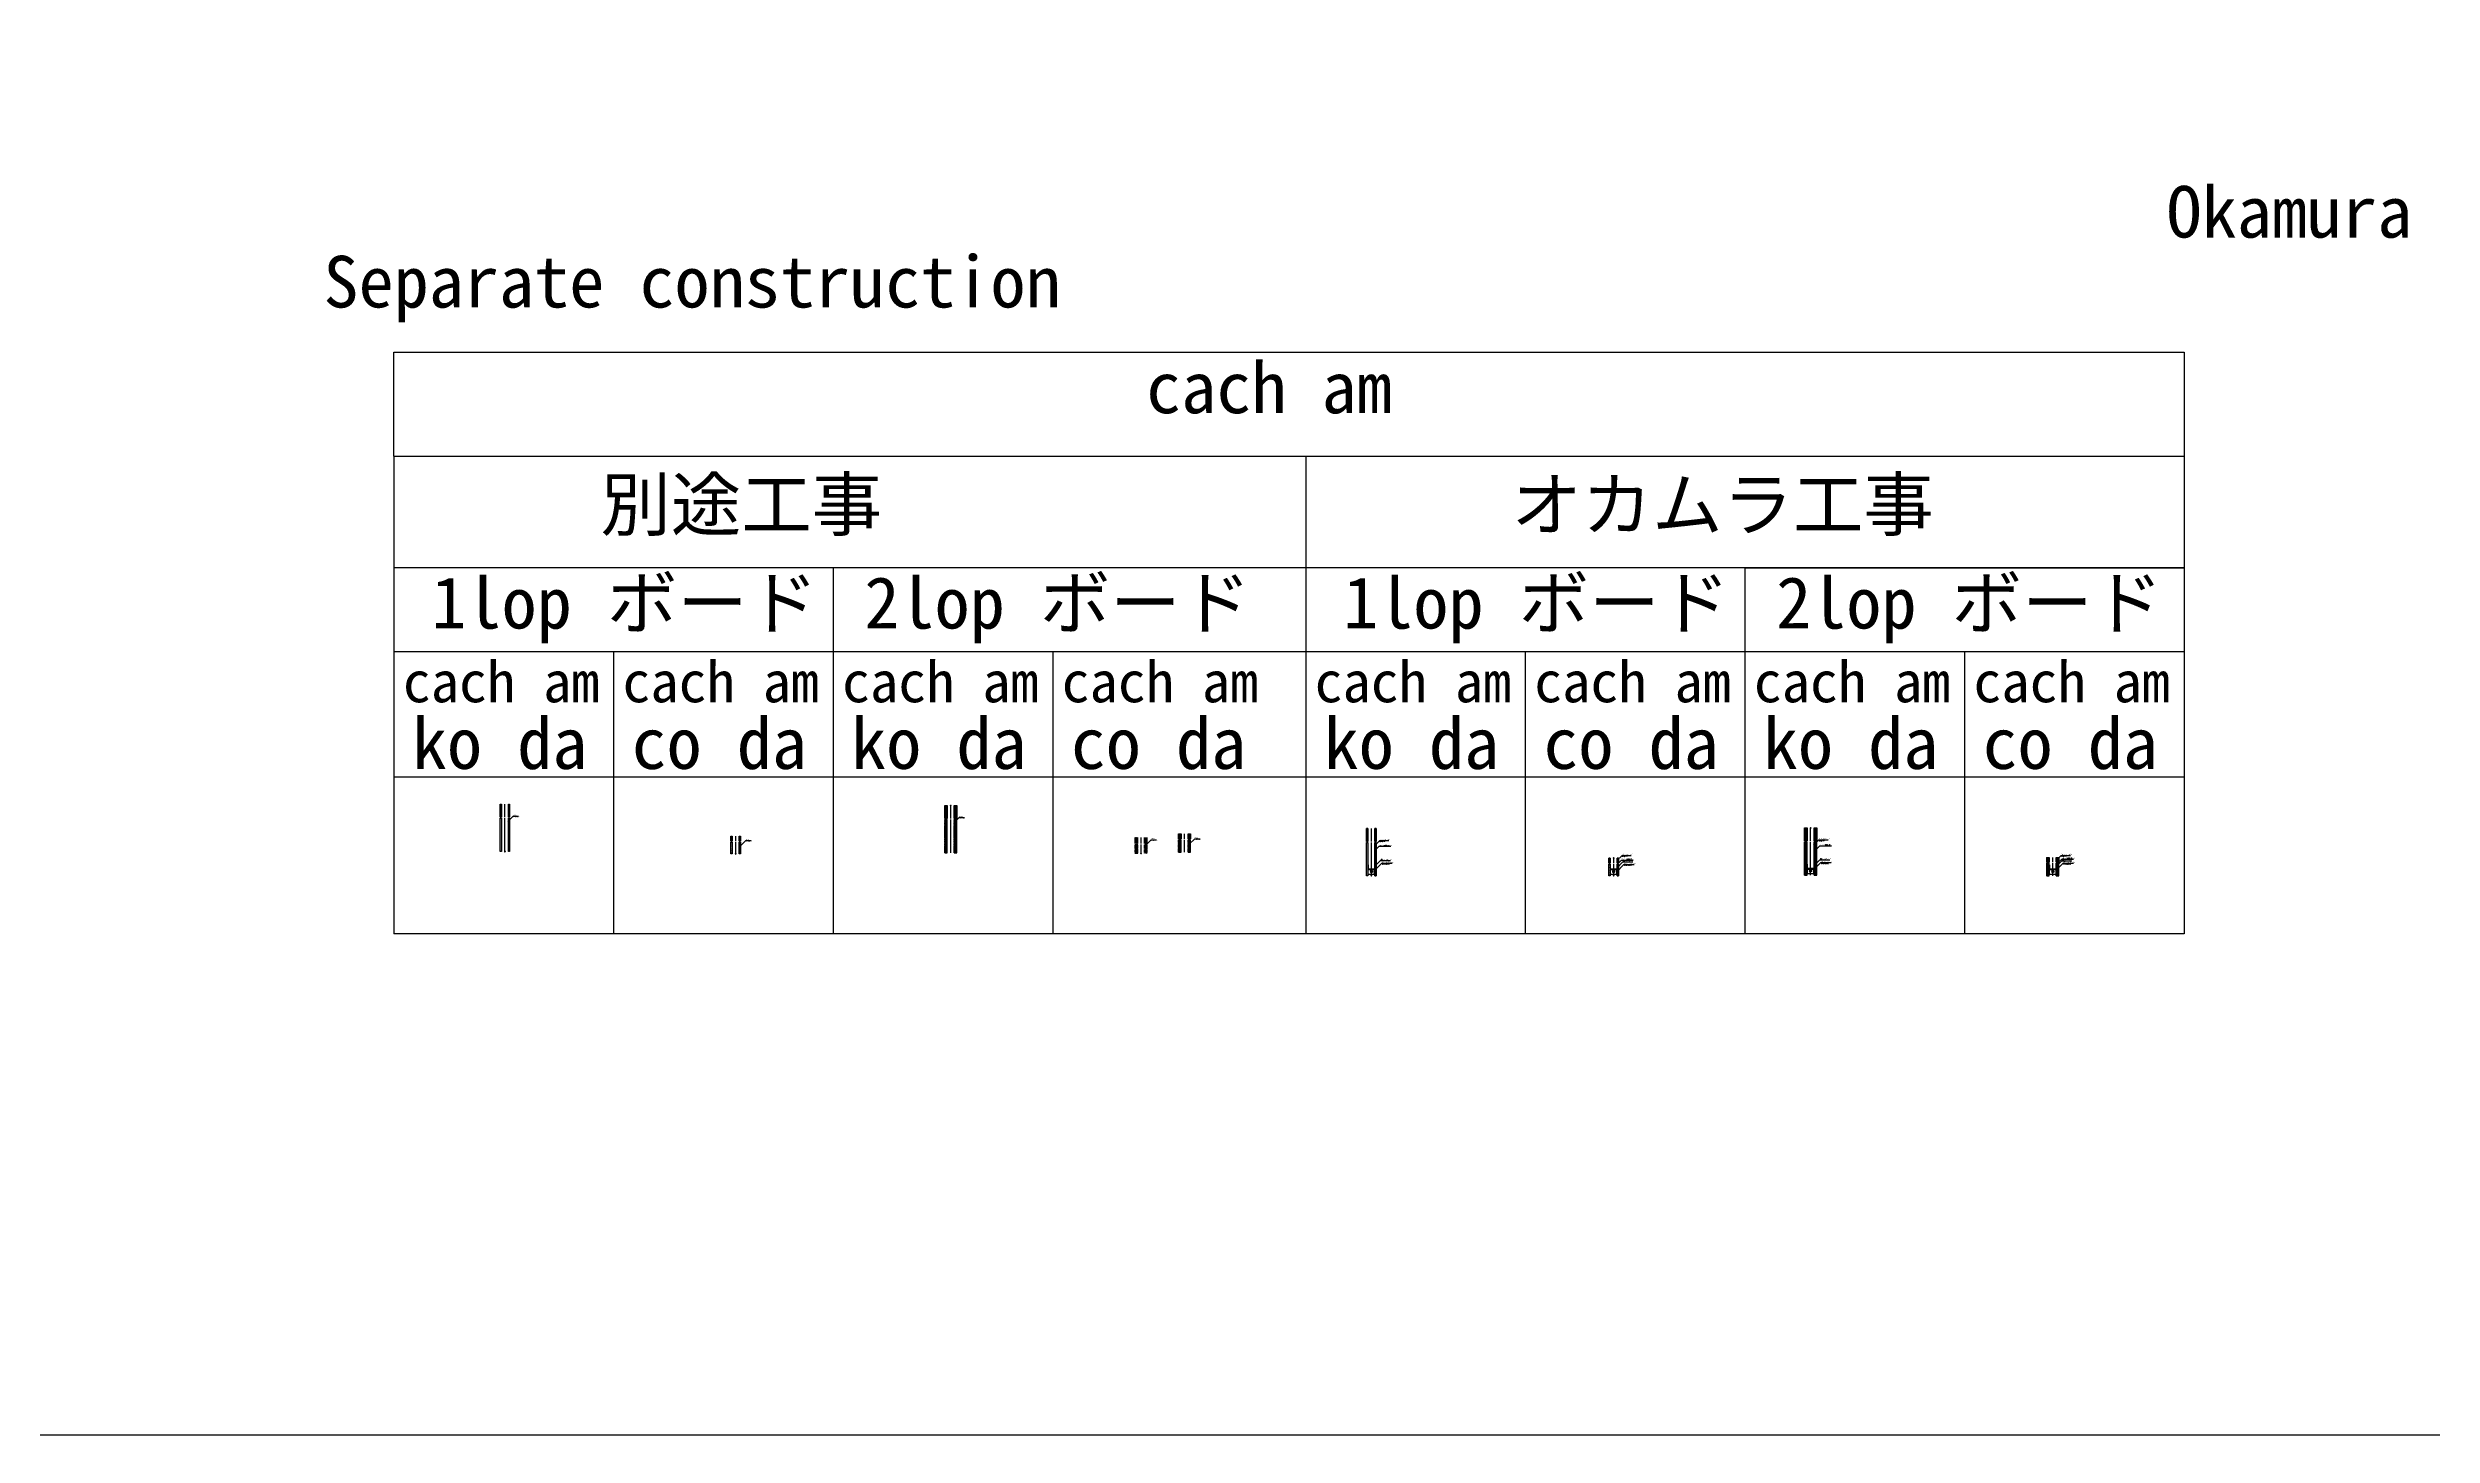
# Model space of a CAD drawing. Extents: x -275225 to 47266, y -41063 to 95295.
# Drawn here: x -217614 to -194511, y -41063 to -27617 of the extents above; entities that cross this region are included whole.
import ezdxf

# ---------------------------------------------------------------- set-up
doc = ezdxf.new("R2010")
doc.units = 0
doc.header["$LTSCALE"] = 0.2
doc.header["$PDMODE"] = 99
doc.header["$PDSIZE"] = 5
doc.linetypes.add('PHANTOM', pattern=[63.5, 31.75, -6.35, 6.35, -6.35, 6.35, -6.35])
for name, color, linetype in [('_P18_製品寸法', 9, 'Continuous'), ('_グラスウール', 2, 'BATTING'), ('_別途', 6, 'PHANTOM'), ('_図面枠', 7, 'Continuous'), ('_文字', 3, 'Continuous'), ('_製品', 4, 'Continuous')]:
    doc.layers.add(name, color=color, linetype=linetype)
doc.layers.add('_ポイント', color=1, linetype='Continuous', plot=False)
doc.styles.add('OKAMURA', font='SIMPLEX.shx', dxfattribs={"width": 0.7, "bigfont": 'BIGFONT.shx'})
doc.styles.add('OKAMURA-G', font='MS Gothic.ttf')
doc.linetypes.add('BATTING', pattern='A,0.00254,-2.54,[134,ltypeshp.shx,S=2.54,R=0,X=-2.54,Y=0],-5.08,[134,ltypeshp.shx,S=2.54,R=180,X=2.54,Y=0],-2.54', length=10.16254)
pattern_1 = [(37.5, (-144219.602, -18406.1715), (-0.3200063, 9.7882647), [0, -7.7216, 0, -8.636, 0, -8.255]), (7.5, (-144219.602, -18406.172), (8.9904657, 14.336502), [0, -4.1656, 0, -6.9596, 0, -2.667]), (327.5, (-144225.85, -18406.1715), (15.8198474, 0.0287437), [0, -2.54, 0, -9.144, 0, -11.938]), (317.5, (-144225.85, -18406.172), (15.271129, 4.4585865), [0, -1.27, 0, -5.9944, 0, -6.858])]
pattern_2 = [(37.5, (-635.014, -1061.168), (-0.320006, 9.788265), [0, -7.7216, 0, -8.636, 0, -8.255]), (7.5, (-635.014, -1061.168), (8.99047, 14.3365), [0, -4.1656, 0, -6.9596, 0, -2.667]), (327.5, (-641.262, -1061.168), (15.819847, 0.028744), [0, -2.54, 0, -9.144, 0, -11.938]), (317.5, (-641.262, -1061.168), (15.27113, 4.45859), [0, -1.27, 0, -5.9944, 0, -6.858])]
pattern_3 = [(37.5, (-670.014, -1061.187), (-0.320006, 9.788265), [0, -7.7216, 0, -8.636, 0, -8.255]), (7.5, (-670.014, -1061.187), (8.99047, 14.3365), [0, -4.1656, 0, -6.9596, 0, -2.667]), (327.5, (-676.262, -1061.187), (15.819847, 0.028744), [0, -2.54, 0, -9.144, 0, -11.938]), (317.5, (-676.262, -1061.187), (15.27113, 4.45859), [0, -1.27, 0, -5.9944, 0, -6.858])]
pattern_4 = [(37.5, (-635.014, -1076.187), (-0.320006, 9.788265), [0, -7.7216, 0, -8.636, 0, -8.255]), (7.5, (-635.014, -1076.187), (8.99047, 14.3365), [0, -4.1656, 0, -6.9596, 0, -2.667]), (327.5, (-641.262, -1076.187), (15.819847, 0.028744), [0, -2.54, 0, -9.144, 0, -11.938]), (317.5, (-641.262, -1076.187), (15.27113, 4.45859), [0, -1.27, 0, -5.9944, 0, -6.858])]
pattern_5 = [(37.5, (-670.014, -1076.187), (-0.320006, 9.788265), [0, -7.7216, 0, -8.636, 0, -8.255]), (7.5, (-670.014, -1076.187), (8.99047, 14.3365), [0, -4.1656, 0, -6.9596, 0, -2.667]), (327.5, (-676.262, -1076.187), (15.819847, 0.028744), [0, -2.54, 0, -9.144, 0, -11.938]), (317.5, (-676.262, -1076.187), (15.27113, 4.45859), [0, -1.27, 0, -5.9944, 0, -6.858])]
pattern_6 = [(37.5, (-657.514, -1076.187), (-0.320006, 9.788265), [0, -7.7216, 0, -8.636, 0, -8.255]), (7.5, (-657.514, -1076.187), (8.99047, 14.3365), [0, -4.1656, 0, -6.9596, 0, -2.667]), (327.5, (-663.762, -1076.187), (15.819847, 0.028744), [0, -2.54, 0, -9.144, 0, -11.938]), (317.5, (-663.762, -1076.187), (15.27113, 4.45859), [0, -1.27, 0, -5.9944, 0, -6.858])]
pattern_7 = [(37.5, (-647.514, -1076.187), (-0.320006, 9.788265), [0, -7.7216, 0, -8.636, 0, -8.255]), (7.5, (-647.514, -1076.187), (8.99047, 14.3365), [0, -4.1656, 0, -6.9596, 0, -2.667]), (327.5, (-653.762, -1076.187), (15.819847, 0.028744), [0, -2.54, 0, -9.144, 0, -11.938]), (317.5, (-653.762, -1076.187), (15.27113, 4.45859), [0, -1.27, 0, -5.9944, 0, -6.858])]
pattern_8 = [(37.5, (-647.514, -1061.168), (-0.320006, 9.788265), [0, -7.7216, 0, -8.636, 0, -8.255]), (7.5, (-647.514, -1061.168), (8.99047, 14.3365), [0, -4.1656, 0, -6.9596, 0, -2.667]), (327.5, (-653.762, -1061.168), (15.819847, 0.028744), [0, -2.54, 0, -9.144, 0, -11.938]), (317.5, (-653.762, -1061.168), (15.27113, 4.45859), [0, -1.27, 0, -5.9944, 0, -6.858])]
pattern_9 = [(37.5, (-657.514, -1061.187), (-0.320006, 9.788265), [0, -7.7216, 0, -8.636, 0, -8.255]), (7.5, (-657.514, -1061.187), (8.99047, 14.3365), [0, -4.1656, 0, -6.9596, 0, -2.667]), (327.5, (-663.762, -1061.187), (15.819847, 0.028744), [0, -2.54, 0, -9.144, 0, -11.938]), (317.5, (-663.762, -1061.187), (15.27113, 4.45859), [0, -1.27, 0, -5.9944, 0, -6.858])]

# ---------------------------------------------------------------- blocks, each defined once
blk = doc.blocks.new('BOLT')
at = {"layer": '_ポイント'}
blk.add_point((0, 0), dxfattribs=at)
at = {"layer": '_製品'}
for p, q in [((0, 10.969464), (-9.5, 5.484637)), ((-9.5, 5.484637), (-9.5, -5.484636)), ((0, 10.969464), (9.5, 5.484636)), ((9.5, 5.484636), (9.5, -5.484637)), ((-9.5, -5.484636), (0, -10.969464)), ((9.5, -5.484637), (0, -10.969464))]:
    blk.add_line(p, q, dxfattribs=at)
for radius in [9.5, 6]:
    blk.add_circle((0, 0), radius, dxfattribs=at)
blk = doc.blocks.new('ピース')
at = {"layer": '_製品', "ltscale": 2}
for p, q in [((-31, -50), (-31, 0)), ((-31, 0), (31, 0)), ((31, -50), (31, 0)), ((-31, -6), (31, -6)), ((-31, -50), (31, -50))]:
    blk.add_line(p, q, dxfattribs=at)
blk = doc.blocks.new('65ﾗﾝﾅｰ')
at = {"layer": '_製品', "ltscale": 2}
for p, q in [((-33.5, 40), (-33.5, 0)), ((-33.5, 40), (-32.7, 40)), ((-33.5, 0), (33.5, 0)), ((-32.7, 40), (-32.7, 0.8)), ((-32.7, 0.8), (32.7, 0.8)), ((32.7, 40), (32.7, 0.8)), ((33.5, 40), (32.7, 40)), ((33.5, 0), (33.5, 40))]:
    blk.add_line(p, q, dxfattribs=at)
blk = doc.blocks.new('*U45')
at = {"layer": '_製品'}
h = blk.add_hatch(dxfattribs=at)
h.set_pattern_fill('AR-SAND', color=256, scale=0.2, style=0)
h.set_pattern_definition([(37.5, (0, -0.0194), (-0.32, 9.78826), [0, -7.7216, 0, -8.636, 0, -8.255]), (7.5, (0, -0.02), (8.9905, 14.3365), [0, -4.1656, 0, -6.9596, 0, -2.667]), (327.5, (-6.248, -0.019), (15.81985, 0.02874), [0, -2.54, 0, -9.144, 0, -11.938]), (317.5, (-6.248, -0.02), (15.2711, 4.4586), [0, -1.27, 0, -5.9944, 0, -6.858])])
h.paths.add_polyline_path([(-33, 171), (-46, 171), (-46, 121), (-33, 121)])
h.paths.add_polyline_path([(-46, 0), (-33, 0), (-33, 111), (-46, 111)])
at = {"layer": '_製品', "ltscale": 2}
h = blk.add_hatch(dxfattribs=at)
h.set_pattern_fill('AR-SAND', color=256, scale=0.2, style=0)
h.paths.add_polyline_path([(46, 171), (34, 171), (34, 121), (46, 121)])
h.paths.add_polyline_path([(34, 0), (46, 0), (46, 111), (34, 111)])
at = {"layer": '_グラスウール', "ltscale": 4}
for points in [[(0, 121), (0, 171), (0, 171)], [(0, 0), (0, 111), (0, 111)]]:
    blk.add_lwpolyline(points, dxfattribs=at)
at = {"layer": '_ポイント'}
blk.add_point((0, 171), dxfattribs=at)
at = {"layer": '_ポイント', "ltscale": 2}
blk.add_point((0, 0), dxfattribs=at)
blk.add_point((0, 0), dxfattribs=at)
at = {"layer": '_文字', "color": 9}
for points in [[(32, 152), (29, 146), (81, 197), (170, 197)], [(33, 46), (29, 39), (100, 110), (200, 110)], [(37, 85), (34, 78), (89, 133), (185, 133)], [(49, 130), (46, 123), (75, 152), (188, 152)]]:
    blk.add_lwpolyline(points, dxfattribs=at)
at = {"layer": '_製品', "ltscale": 2}
for p, q in [((-33, 171), (-46, 171)), ((-46, 171), (-46, 121)), ((-46, 0), (-46, 111)), ((-33, 0), (-46, 0)), ((-33, 121), (-33, 171)), ((-33, 111), (-33, 0)), ((46, 171), (34, 171)), ((34, 171), (34, 121)), ((34, 111), (34, 0)), ((34, 0), (46, 0)), ((46, 121), (46, 171)), ((46, 0), (46, 111))]:
    blk.add_line(p, q, dxfattribs=at)
at = {"layer": 'Defpoints'}
for points in [[(-46, 121), (-46, 171), (-33, 171), (-33, 121)], [(-33, 111), (-33, 0), (-46, 0), (-46, 111)], [(34, 121), (34, 171), (46, 171), (46, 121)], [(46, 111), (46, 0), (34, 0), (34, 111)]]:
    blk.add_lwpolyline(points, close=True, dxfattribs=at)
at = {"layer": '_製品'}
for name, p in [('65ﾗﾝﾅｰ', (0, 65)), ('ピース', (0, 65)), ('BOLT', (0, 40))]:
    blk.add_blockref(name, p, dxfattribs=at)
at = {"layer": '_文字', "style": 'OKAMURA', "width": 0.8}
for s, height, p in [('石膏ボード12.5t（2枚貼）', 9, (77, 154)), ('内部グラスウール充填', 9, (82, 201)), ('24kg／m', 9, (82, 185)), ('65ミリ用軽鉄ランナー', 9, (93, 136)), ('軽鉄ランナー受アングル', 9, (104, 113)), ('L-50×50×6t', 9, (105, 100)), ('3', 7.2, (128, 188))]:
    blk.add_text(s, height=height, dxfattribs=at).set_placement(p)
blk = doc.blocks.new('*U46')
at = {"layer": '_製品'}
h = blk.add_hatch(dxfattribs=at)
h.set_pattern_fill('AR-SAND', color=256, scale=0.2, style=0)
h.set_pattern_definition(pattern_7)
h.paths.add_polyline_path([(-59, 457), (-46, 457), (-46, 332), (-59, 332)])
h = blk.add_hatch(dxfattribs=at)
h.set_pattern_fill('AR-SAND', color=256, scale=0.2, style=0)
h.set_pattern_definition(pattern_8)
h.paths.add_polyline_path([(-59, 0), (-46, 0), (-46, 322), (-59, 322)])
h = blk.add_hatch(dxfattribs=at)
h.set_pattern_fill('AR-SAND', color=256, scale=0.2, style=0)
h.set_pattern_definition(pattern_4)
h.paths.add_polyline_path([(-46, 457), (-34, 457), (-34, 332), (-46, 332)])
h = blk.add_hatch(dxfattribs=at)
h.set_pattern_fill('AR-SAND', color=256, scale=0.2, style=0)
h.set_pattern_definition(pattern_2)
h.paths.add_polyline_path([(-46, 0), (-34, 0), (-34, 322), (-46, 322)])
h = blk.add_hatch(dxfattribs=at)
h.set_pattern_fill('AR-SAND', color=256, scale=0.2, style=0)
h.set_pattern_definition(pattern_5)
h.paths.add_polyline_path([(34, 457), (46, 457), (46, 332), (34, 332)])
h = blk.add_hatch(dxfattribs=at)
h.set_pattern_fill('AR-SAND', color=256, scale=0.2, style=0)
h.set_pattern_definition(pattern_3)
h.paths.add_polyline_path([(34, 0), (46, 0), (46, 322), (34, 322)])
h = blk.add_hatch(dxfattribs=at)
h.set_pattern_fill('AR-SAND', color=256, scale=0.2, style=0)
h.set_pattern_definition(pattern_6)
h.paths.add_polyline_path([(46, 457), (59, 457), (59, 332), (46, 332)])
h = blk.add_hatch(dxfattribs=at)
h.set_pattern_fill('AR-SAND', color=256, scale=0.2, style=0)
h.set_pattern_definition(pattern_9)
h.paths.add_polyline_path([(46, 0), (59, 0), (59, 322), (46, 322)])
at = {"layer": '_グラスウール', "ltscale": 4}
for points in [[(0, 332), (0, 457), (0, 457)], [(0, 0), (0, 322), (0, 322)]]:
    blk.add_lwpolyline(points, dxfattribs=at)
at = {"layer": '_ポイント'}
blk.add_point((0, 457), dxfattribs=at)
at = {"layer": '_文字', "color": 9}
for points in [[(32, 297), (29, 290), (81, 342), (170, 342)], [(62, 263), (59, 256), (88, 285), (201, 285)], [(33, 57), (29, 50), (100, 121), (200, 121)], [(37, 101), (34, 94), (89, 149), (185, 149)]]:
    blk.add_lwpolyline(points, dxfattribs=at)
at = {"layer": '_製品'}
for p, q in [((-59, 332), (-59, 457)), ((-59, 0), (-59, 322)), ((-46, 332), (-46, 457)), ((-46, 457), (-34, 457)), ((-46, 0), (-46, 322)), ((-34, 332), (-34, 457)), ((-34, 0), (-34, 322)), ((34, 332), (34, 457)), ((34, 457), (46, 457)), ((34, 0), (34, 322)), ((46, 332), (46, 457)), ((46, 0), (46, 322)), ((59, 332), (59, 457)), ((59, 0), (59, 322)), ((-34, 0), (-46, 0)), ((46, 0), (34, 0))]:
    blk.add_line(p, q, dxfattribs=at)
at = {"layer": 'Defpoints', "ltscale": 2}
for points in [[(-59, 457), (-46, 457), (-46, 332), (-59, 332)], [(-59, 0), (-46, 0), (-46, 322), (-59, 322)], [(-46, 457), (-34, 457), (-34, 332), (-46, 332)], [(-46, 0), (-34, 0), (-34, 322), (-46, 322)], [(34, 457), (46, 457), (46, 332), (34, 332)], [(34, 0), (46, 0), (46, 322), (34, 322)], [(46, 457), (59, 457), (59, 332), (46, 332)], [(46, 0), (59, 0), (59, 322), (46, 322)]]:
    blk.add_lwpolyline(points, close=True, dxfattribs=at)
at = {"layer": '_製品'}
for name, p in [('65ﾗﾝﾅｰ', (0, 65)), ('ピース', (0, 65)), ('BOLT', (0, 40))]:
    blk.add_blockref(name, p, dxfattribs=at)
at = {"layer": '_文字', "style": 'OKAMURA', "width": 0.8}
for s, height, p in [('内部グラスウール充填', 9, (82, 346)), ('24kg／m', 9, (82, 330)), ('石膏ボード12.5t（2枚貼）', 9, (89, 287)), ('3', 7.2, (128, 333)), ('65ミリ用軽鉄ランナー', 9, (93, 152)), ('軽鉄ランナー受アングル', 9, (104, 124)), ('L-50×50×6t', 9, (105, 110))]:
    blk.add_text(s, height=height, dxfattribs=at).set_placement(p)
blk = doc.blocks.new('*U44')
at = {"layer": '_製品'}
h = blk.add_hatch(dxfattribs=at)
h.set_pattern_fill('AR-SAND', color=256, scale=0.2, style=0)
h.paths.add_polyline_path([(-46, 332), (-33, 332), (-33, 457), (-46, 457)])
h.paths.add_polyline_path([(-46, 0), (-33, 0), (-33, 322), (-46, 322)])
at = {"layer": '_製品', "ltscale": 2}
h = blk.add_hatch(dxfattribs=at)
h.set_pattern_fill('AR-SAND', color=256, scale=0.2, style=0)
h.paths.add_polyline_path([(34, 332), (46, 332), (46, 457), (34, 457)])
h.paths.add_polyline_path([(34, 0), (46, 0), (46, 322), (34, 322)])
at = {"layer": '_グラスウール', "ltscale": 4}
for points in [[(0, 332), (0, 457), (0, 457)], [(0, 0), (0, 322), (0, 322)]]:
    blk.add_lwpolyline(points, dxfattribs=at)
at = {"layer": '_ポイント', "ltscale": 2}
blk.add_point((0, 0), dxfattribs=at)
blk.add_point((0, 0), dxfattribs=at)
at = {"layer": '_文字', "color": 9}
for points in [[(32, 297), (29, 290), (81, 342), (170, 342)], [(49, 263), (46, 256), (75, 285), (188, 285)], [(33, 57), (29, 50), (100, 121), (200, 121)], [(37, 101), (34, 94), (89, 149), (185, 149)]]:
    blk.add_lwpolyline(points, dxfattribs=at)
at = {"layer": '_製品', "ltscale": 2}
for p, q in [((-33, 457), (-46, 457)), ((-46, 457), (-46, 332)), ((-46, 0), (-46, 322)), ((-33, 332), (-33, 457)), ((-33, 322), (-33, 0)), ((46, 457), (34, 457)), ((34, 457), (34, 332)), ((34, 322), (34, 0)), ((46, 332), (46, 457)), ((46, 0), (46, 322)), ((-33, 0), (-46, 0)), ((34, 0), (46, 0))]:
    blk.add_line(p, q, dxfattribs=at)
at = {"layer": 'Defpoints'}
for points in [[(-46, 332), (-46, 457), (-33, 457), (-33, 332)], [(-33, 322), (-33, 0), (-46, 0), (-46, 322)], [(34, 332), (34, 457), (46, 457), (46, 332)], [(46, 322), (46, 0), (34, 0), (34, 322)]]:
    blk.add_lwpolyline(points, close=True, dxfattribs=at)
at = {"layer": '_製品'}
for name, p in [('65ﾗﾝﾅｰ', (0, 65)), ('ピース', (0, 65)), ('BOLT', (0, 40))]:
    blk.add_blockref(name, p, dxfattribs=at)
at = {"layer": '_文字', "style": 'OKAMURA', "width": 0.8}
for s, height, p in [('石膏ボード12.5t（1枚貼）', 9, (77, 287)), ('内部グラスウール充填', 9, (82, 346)), ('24kg／m', 9, (82, 330)), ('3', 7.2, (128, 333)), ('65ミリ用軽鉄ランナー', 9, (93, 152)), ('軽鉄ランナー受アングル', 9, (104, 124)), ('L-50×50×6t', 9, (105, 110))]:
    blk.add_text(s, height=height, dxfattribs=at).set_placement(p)
blk = doc.blocks.new('*U47')
at = {"layer": '_製品'}
h = blk.add_hatch(dxfattribs=at)
h.set_pattern_fill('AR-SAND', color=256, scale=0.2, style=0)
h.set_pattern_definition(pattern_7)
h.paths.add_polyline_path([(-59, 177), (-46, 177), (-46, 131), (-59, 131)])
h = blk.add_hatch(dxfattribs=at)
h.set_pattern_fill('AR-SAND', color=256, scale=0.2, style=0)
h.set_pattern_definition(pattern_8)
h.paths.add_polyline_path([(-59, 0), (-46, 0), (-46, 121), (-59, 121)])
h = blk.add_hatch(dxfattribs=at)
h.set_pattern_fill('AR-SAND', color=256, scale=0.2, style=0)
h.set_pattern_definition(pattern_4)
h.paths.add_polyline_path([(-46, 177), (-34, 177), (-34, 131), (-46, 131)])
h = blk.add_hatch(dxfattribs=at)
h.set_pattern_fill('AR-SAND', color=256, scale=0.2, style=0)
h.set_pattern_definition(pattern_2)
h.paths.add_polyline_path([(-46, 0), (-34, 0), (-34, 121), (-46, 121)])
h = blk.add_hatch(dxfattribs=at)
h.set_pattern_fill('AR-SAND', color=256, scale=0.2, style=0)
h.set_pattern_definition(pattern_5)
h.paths.add_polyline_path([(34, 177), (46, 177), (46, 131), (34, 131)])
h = blk.add_hatch(dxfattribs=at)
h.set_pattern_fill('AR-SAND', color=256, scale=0.2, style=0)
h.set_pattern_definition(pattern_3)
h.paths.add_polyline_path([(34, 0), (46, 0), (46, 121), (34, 121)])
h = blk.add_hatch(dxfattribs=at)
h.set_pattern_fill('AR-SAND', color=256, scale=0.2, style=0)
h.set_pattern_definition(pattern_6)
h.paths.add_polyline_path([(46, 177), (59, 177), (59, 131), (46, 131)])
h = blk.add_hatch(dxfattribs=at)
h.set_pattern_fill('AR-SAND', color=256, scale=0.2, style=0)
h.set_pattern_definition(pattern_9)
h.paths.add_polyline_path([(46, 0), (59, 0), (59, 121), (46, 121)])
at = {"layer": '_グラスウール', "ltscale": 4}
for points in [[(0, 131), (0, 177), (0, 177)], [(0, 0), (0, 121), (0, 121)]]:
    blk.add_lwpolyline(points, dxfattribs=at)
at = {"layer": '_文字', "color": 9}
for points in [[(32, 152), (29, 146), (81, 197), (170, 197)], [(33, 57), (29, 50), (100, 121), (200, 121)], [(37, 95), (34, 88), (89, 144), (185, 144)], [(62, 140), (59, 133), (88, 162), (201, 162)]]:
    blk.add_lwpolyline(points, dxfattribs=at)
at = {"layer": '_製品'}
for p, q in [((-59, 131), (-59, 177)), ((-59, 0), (-59, 121)), ((-46, 131), (-46, 177)), ((-46, 177), (-34, 177)), ((-46, 0), (-46, 121)), ((-34, 0), (-46, 0)), ((-34, 131), (-34, 177)), ((-34, 0), (-34, 121)), ((34, 131), (34, 177)), ((34, 177), (46, 177)), ((34, 0), (34, 121)), ((46, 0), (34, 0)), ((46, 131), (46, 177)), ((46, 0), (46, 121)), ((59, 131), (59, 177)), ((59, 0), (59, 121))]:
    blk.add_line(p, q, dxfattribs=at)
at = {"layer": 'Defpoints', "ltscale": 2}
for points in [[(-59, 177), (-46, 177), (-46, 131), (-59, 131)], [(-59, 0), (-46, 0), (-46, 121), (-59, 121)], [(-46, 177), (-34, 177), (-34, 131), (-46, 131)], [(-46, 0), (-34, 0), (-34, 121), (-46, 121)], [(34, 177), (46, 177), (46, 131), (34, 131)], [(34, 0), (46, 0), (46, 121), (34, 121)], [(46, 177), (59, 177), (59, 131), (46, 131)], [(46, 0), (59, 0), (59, 121), (46, 121)]]:
    blk.add_lwpolyline(points, close=True, dxfattribs=at)
at = {"layer": '_製品'}
for name, p in [('65ﾗﾝﾅｰ', (0, 65)), ('ピース', (0, 65)), ('BOLT', (0, 40))]:
    blk.add_blockref(name, p, dxfattribs=at)
at = {"layer": '_文字', "style": 'OKAMURA', "width": 0.8}
for s, height, p in [('内部グラスウール充填', 9, (82, 201)), ('24kg／m', 9, (82, 185)), ('石膏ボード12.5t（2枚貼）', 9, (89, 164)), ('65ミリ用軽鉄ランナー', 9, (93, 146)), ('軽鉄ランナー受アングル', 9, (104, 124)), ('L-50×50×6t', 9, (105, 110)), ('3', 7.2, (128, 188))]:
    blk.add_text(s, height=height, dxfattribs=at).set_placement(p)
blk = doc.blocks.new('*U38')
at = {"layer": '_別途'}
h = blk.add_hatch(dxfattribs=at)
h.set_pattern_fill('AR-SAND', color=256, scale=0.2, style=0)
h.paths.add_polyline_path([(-46, 332), (-33, 332), (-33, 457), (-46, 457)])
h.paths.add_polyline_path([(-46, 0), (-33, 0), (-33, 322), (-46, 322)])
h = blk.add_hatch(dxfattribs=at)
h.set_pattern_fill('AR-SAND', color=256, scale=0.2, style=0)
h.paths.add_polyline_path([(34, 332), (46, 332), (46, 457), (34, 457)])
h.paths.add_polyline_path([(34, 0), (46, 0), (46, 322), (34, 322)])
at = {"layer": '_グラスウール', "ltscale": 4}
for points in [[(0, 332), (0, 457), (0, 457)], [(0, 0), (0, 322), (0, 322)]]:
    blk.add_lwpolyline(points, dxfattribs=at)
at = {"layer": '_ポイント', "ltscale": 2}
blk.add_point((0, 0), dxfattribs=at)
blk.add_point((0, 0), dxfattribs=at)
at = {"layer": '_別途'}
for p, q in [((-46, 457), (-46, 332)), ((-46, 0), (-46, 322)), ((-33, 332), (-33, 457)), ((-33, 322), (-33, 0)), ((34, 457), (34, 332)), ((34, 322), (34, 0)), ((46, 332), (46, 457)), ((46, 0), (46, 322))]:
    blk.add_line(p, q, dxfattribs=at)
at = {"layer": '_文字', "color": 9}
blk.add_lwpolyline([(32, 297), (29, 290), (81, 342), (133, 342)], dxfattribs=at)
at = {"layer": 'Defpoints'}
for points in [[(-46, 332), (-46, 457), (-33, 457), (-33, 332)], [(-33, 322), (-33, 0), (-46, 0), (-46, 322)], [(34, 332), (34, 457), (46, 457), (46, 332)], [(46, 322), (46, 0), (34, 0), (34, 322)]]:
    blk.add_lwpolyline(points, close=True, dxfattribs=at)
at = {"layer": '_文字', "style": 'OKAMURA', "width": 0.8}
for s, p in [('＜別途工事＞', (80, 330)), ('遮音壁', (82, 346))]:
    blk.add_text(s, height=9, dxfattribs=at).set_placement(p)
blk = doc.blocks.new('*U59')
at = {"layer": '_別途'}
h = blk.add_hatch(dxfattribs=at)
h.set_pattern_fill('AR-SAND', color=256, scale=0.2, style=0)
h.paths.add_polyline_path([(-33, 171), (-46, 171), (-46, 121), (-33, 121)])
h.paths.add_polyline_path([(-46, 0), (-33, 0), (-33, 111), (-46, 111)])
h = blk.add_hatch(dxfattribs=at)
h.set_pattern_fill('AR-SAND', color=256, scale=0.2, style=0)
h.paths.add_polyline_path([(46, 171), (34, 171), (34, 121), (46, 121)])
h.paths.add_polyline_path([(34, 0), (46, 0), (46, 111), (34, 111)])
at = {"layer": '_グラスウール', "ltscale": 4}
for points in [[(0, 121), (0, 171), (0, 171)], [(0, 0), (0, 111), (0, 111)]]:
    blk.add_lwpolyline(points, dxfattribs=at)
at = {"layer": '_ポイント', "ltscale": 2}
blk.add_point((0, 0), dxfattribs=at)
blk.add_point((0, 0), dxfattribs=at)
at = {"layer": '_別途'}
for p, q in [((-46, 171), (-46, 121)), ((-46, 0), (-46, 111)), ((-33, 121), (-33, 171)), ((-33, 111), (-33, 0)), ((34, 171), (34, 121)), ((34, 111), (34, 0)), ((46, 121), (46, 171)), ((46, 0), (46, 111))]:
    blk.add_line(p, q, dxfattribs=at)
at = {"layer": '_文字', "color": 9}
blk.add_lwpolyline([(49, 85), (46, 78), (98, 130), (150, 130)], dxfattribs=at)
at = {"layer": 'Defpoints'}
for points in [[(-46, 121), (-46, 171), (-33, 171), (-33, 121)], [(-33, 111), (-33, 0), (-46, 0), (-46, 111)], [(34, 121), (34, 171), (46, 171), (46, 121)], [(46, 111), (46, 0), (34, 0), (34, 111)]]:
    blk.add_lwpolyline(points, close=True, dxfattribs=at)
at = {"layer": '_文字', "style": 'OKAMURA', "width": 0.8}
for s, p in [('＜別途工事＞', (97, 118)), ('遮音壁', (99, 133))]:
    blk.add_text(s, height=9, dxfattribs=at).set_placement(p)
blk = doc.blocks.new('*U41')
at = {"layer": '_別途'}
h = blk.add_hatch(dxfattribs=at)
h.set_pattern_fill('AR-SAND', color=256, scale=0.2, style=0)
h.paths.add_polyline_path([(-59, 457), (-46, 457), (-46, 332), (-59, 332)])
h = blk.add_hatch(dxfattribs=at)
h.set_pattern_fill('AR-SAND', color=256, scale=0.2, style=0)
h.paths.add_polyline_path([(-59, 0), (-46, 0), (-46, 322), (-59, 322)])
h = blk.add_hatch(dxfattribs=at)
h.set_pattern_fill('AR-SAND', color=256, scale=0.2, style=0)
h.paths.add_polyline_path([(-46, 457), (-34, 457), (-34, 332), (-46, 332)])
h = blk.add_hatch(dxfattribs=at)
h.set_pattern_fill('AR-SAND', color=256, scale=0.2, style=0)
h.paths.add_polyline_path([(-46, 0), (-34, 0), (-34, 322), (-46, 322)])
h = blk.add_hatch(dxfattribs=at)
h.set_pattern_fill('AR-SAND', color=256, scale=0.2, style=0)
h.paths.add_polyline_path([(34, 457), (46, 457), (46, 332), (34, 332)])
h = blk.add_hatch(dxfattribs=at)
h.set_pattern_fill('AR-SAND', color=256, scale=0.2, style=0)
h.paths.add_polyline_path([(34, 0), (46, 0), (46, 322), (34, 322)])
h = blk.add_hatch(dxfattribs=at)
h.set_pattern_fill('AR-SAND', color=256, scale=0.2, style=0)
h.paths.add_polyline_path([(46, 457), (59, 457), (59, 332), (46, 332)])
h = blk.add_hatch(dxfattribs=at)
h.set_pattern_fill('AR-SAND', color=256, scale=0.2, style=0)
h.paths.add_polyline_path([(46, 0), (59, 0), (59, 322), (46, 322)])
at = {"layer": '_グラスウール', "ltscale": 4}
for points in [[(0, 332), (0, 457), (0, 457)], [(0, 0), (0, 322), (0, 322)]]:
    blk.add_lwpolyline(points, dxfattribs=at)
at = {"layer": '_ポイント'}
blk.add_point((0, 457), dxfattribs=at)
at = {"layer": '_別途'}
for p, q in [((-59, 332), (-59, 457)), ((-59, 0), (-59, 322)), ((-46, 332), (-46, 457)), ((-46, 0), (-46, 322)), ((-34, 332), (-34, 457)), ((-34, 0), (-34, 322)), ((34, 332), (34, 457)), ((34, 0), (34, 322)), ((46, 0), (46, 322)), ((59, 332), (59, 457)), ((59, 0), (59, 322))]:
    blk.add_line(p, q, dxfattribs=at)
at = {"layer": '_文字', "color": 9}
blk.add_lwpolyline([(32, 297), (29, 290), (81, 342), (133, 342)], dxfattribs=at)
at = {"layer": '_製品'}
blk.add_line((46, 332), (46, 457), dxfattribs=at)
at = {"layer": 'Defpoints', "ltscale": 2}
for points in [[(-59, 457), (-46, 457), (-46, 332), (-59, 332)], [(-59, 0), (-46, 0), (-46, 322), (-59, 322)], [(-46, 457), (-34, 457), (-34, 332), (-46, 332)], [(-46, 0), (-34, 0), (-34, 322), (-46, 322)], [(34, 457), (46, 457), (46, 332), (34, 332)], [(34, 0), (46, 0), (46, 322), (34, 322)], [(46, 457), (59, 457), (59, 332), (46, 332)], [(46, 0), (59, 0), (59, 322), (46, 322)]]:
    blk.add_lwpolyline(points, close=True, dxfattribs=at)
at = {"layer": '_文字', "style": 'OKAMURA', "width": 0.8}
for s, p in [('＜別途工事＞', (80, 330)), ('遮音壁', (82, 346))]:
    blk.add_text(s, height=9, dxfattribs=at).set_placement(p)
blk = doc.blocks.new('*U43')
at = {"layer": '_別途'}
h = blk.add_hatch(dxfattribs=at)
h.set_pattern_fill('AR-SAND', color=256, scale=0.2, style=0)
h.paths.add_polyline_path([(-59, 177), (-46, 177), (-46, 131), (-59, 131)])
h = blk.add_hatch(dxfattribs=at)
h.set_pattern_fill('AR-SAND', color=256, scale=0.2, style=0)
h.paths.add_polyline_path([(-59, 0), (-46, 0), (-46, 121), (-59, 121)])
h = blk.add_hatch(dxfattribs=at)
h.set_pattern_fill('AR-SAND', color=256, scale=0.2, style=0)
h.paths.add_polyline_path([(-46, 177), (-34, 177), (-34, 131), (-46, 131)])
h = blk.add_hatch(dxfattribs=at)
h.set_pattern_fill('AR-SAND', color=256, scale=0.2, style=0)
h.paths.add_polyline_path([(-46, 0), (-34, 0), (-34, 121), (-46, 121)])
h = blk.add_hatch(dxfattribs=at)
h.set_pattern_fill('AR-SAND', color=256, scale=0.2, style=0)
h.paths.add_polyline_path([(34, 177), (46, 177), (46, 131), (34, 131)])
h = blk.add_hatch(dxfattribs=at)
h.set_pattern_fill('AR-SAND', color=256, scale=0.2, style=0)
h.paths.add_polyline_path([(34, 0), (46, 0), (46, 121), (34, 121)])
h = blk.add_hatch(dxfattribs=at)
h.set_pattern_fill('AR-SAND', color=256, scale=0.2, style=0)
h.paths.add_polyline_path([(46, 177), (59, 177), (59, 131), (46, 131)])
h = blk.add_hatch(dxfattribs=at)
h.set_pattern_fill('AR-SAND', color=256, scale=0.2, style=0)
h.paths.add_polyline_path([(46, 0), (59, 0), (59, 121), (46, 121)])
at = {"layer": '_グラスウール', "ltscale": 4}
for points in [[(0, 131), (0, 177), (0, 177)], [(0, 0), (0, 121), (0, 121)]]:
    blk.add_lwpolyline(points, dxfattribs=at)
at = {"layer": '_別途'}
for p, q in [((-59, 131), (-59, 177)), ((-59, 0), (-59, 121)), ((-46, 131), (-46, 177)), ((-46, 0), (-46, 121)), ((-34, 131), (-34, 177)), ((-34, 0), (-34, 121)), ((34, 131), (34, 177)), ((34, 0), (34, 121)), ((46, 131), (46, 177)), ((46, 0), (46, 121)), ((59, 131), (59, 177)), ((59, 0), (59, 121))]:
    blk.add_line(p, q, dxfattribs=at)
at = {"layer": '_文字', "color": 9}
blk.add_lwpolyline([(49, 85), (46, 78), (98, 130), (150, 130)], dxfattribs=at)
at = {"layer": 'Defpoints'}
for p, q in [((-46, 177), (-34, 177)), ((-34, 0), (-46, 0)), ((34, 177), (46, 177)), ((46, 0), (34, 0))]:
    blk.add_line(p, q, dxfattribs=at)
at = {"layer": 'Defpoints', "ltscale": 2}
for points in [[(-59, 177), (-46, 177), (-46, 131), (-59, 131)], [(-59, 0), (-46, 0), (-46, 121), (-59, 121)], [(-46, 177), (-34, 177), (-34, 131), (-46, 131)], [(-46, 0), (-34, 0), (-34, 121), (-46, 121)], [(34, 177), (46, 177), (46, 131), (34, 131)], [(34, 0), (46, 0), (46, 121), (34, 121)], [(46, 177), (59, 177), (59, 131), (46, 131)], [(46, 0), (59, 0), (59, 121), (46, 121)]]:
    blk.add_lwpolyline(points, close=True, dxfattribs=at)
at = {"layer": '_文字', "style": 'OKAMURA', "width": 0.8}
for s, p in [('＜別途工事＞', (97, 118)), ('遮音壁', (99, 133))]:
    blk.add_text(s, height=9, dxfattribs=at).set_placement(p)

msp = doc.modelspace()

# ---------------------------------------------------------------- hatches: boundary and pattern name
at = {"layer": '_別途'}
h = msp.add_hatch(dxfattribs=at)
h.set_pattern_fill('AR-SAND', color=256, scale=0.2, style=0)
h.set_pattern_definition([(37.5, (-207667.496, -36499.458), (-0.320006, 9.788265), [0, -7.7216, 0, -8.636, 0, -8.255]), (7.5, (-207667.496, -36499.458), (8.99047, 14.3365), [0, -4.1656, 0, -6.9596, 0, -2.667]), (327.5, (-207673.745, -36499.458), (15.81985, 0.028744), [0, -2.54, 0, -9.144, 0, -11.938]), (317.5, (-207673.745, -36499.458), (15.27113, 4.45859), [0, -1.27, 0, -5.9944, 0, -6.858])])
h.paths.add_polyline_path([(-207078.4826, -35271.2898), (-207065.9826, -35271.2898), (-207065.9826, -35328.3411), (-207078.4826, -35328.3411)])
h = msp.add_hatch(dxfattribs=at)
h.set_pattern_fill('AR-SAND', color=256, scale=0.2, style=0)
h.set_pattern_definition([(37.5, (-207667.496, -36484.438), (-0.320006, 9.788265), [0, -7.7216, 0, -8.636, 0, -8.255]), (7.5, (-207667.496, -36484.438), (8.99047, 14.3365), [0, -4.1656, 0, -6.9596, 0, -2.667]), (327.5, (-207673.745, -36484.438), (15.81985, 0.028744), [0, -2.54, 0, -9.144, 0, -11.938]), (317.5, (-207673.745, -36484.438), (15.27113, 4.45859), [0, -1.27, 0, -5.9944, 0, -6.858])])
h.paths.add_polyline_path([(-207078.4826, -35423.2703), (-207065.9826, -35423.2703), (-207065.9826, -35338.3411), (-207078.4826, -35338.3411)])
h = msp.add_hatch(dxfattribs=at)
h.set_pattern_fill('AR-SAND', color=256, scale=0.2, style=0)
h.set_pattern_definition([(37.5, (-207654.996, -36499.458), (-0.320006, 9.788265), [0, -7.7216, 0, -8.636, 0, -8.255]), (7.5, (-207654.996, -36499.458), (8.99047, 14.3365), [0, -4.1656, 0, -6.9596, 0, -2.667]), (327.5, (-207661.245, -36499.458), (15.81985, 0.028744), [0, -2.54, 0, -9.144, 0, -11.938]), (317.5, (-207661.245, -36499.458), (15.27113, 4.45859), [0, -1.27, 0, -5.9944, 0, -6.858])])
h.paths.add_polyline_path([(-207065.9826, -35271.2898), (-207053.4826, -35271.2898), (-207053.4826, -35328.3411), (-207065.9826, -35328.3411)])
h = msp.add_hatch(dxfattribs=at)
h.set_pattern_fill('AR-SAND', color=256, scale=0.2, style=0)
h.set_pattern_definition([(37.5, (-207654.996, -36484.438), (-0.320006, 9.788265), [0, -7.7216, 0, -8.636, 0, -8.255]), (7.5, (-207654.996, -36484.438), (8.99047, 14.3365), [0, -4.1656, 0, -6.9596, 0, -2.667]), (327.5, (-207661.245, -36484.438), (15.81985, 0.028744), [0, -2.54, 0, -9.144, 0, -11.938]), (317.5, (-207661.245, -36484.438), (15.27113, 4.45859), [0, -1.27, 0, -5.9944, 0, -6.858])])
h.paths.add_polyline_path([(-207065.9826, -35423.2703), (-207053.4826, -35423.2703), (-207053.4826, -35338.3411), (-207065.9826, -35338.3411)])
h = msp.add_hatch(dxfattribs=at)
h.set_pattern_fill('AR-SAND', color=256, scale=0.2, style=0)
h.set_pattern_definition(pattern_1)
h.paths.add_polyline_path([(-206986.4825, -35271.2898), (-206973.9825, -35271.2898), (-206973.9825, -35328.3411), (-206986.4825, -35328.3411)])
h = msp.add_hatch(dxfattribs=at)
h.set_pattern_fill('AR-SAND', color=256, scale=0.2, style=0)
h.set_pattern_definition(pattern_1)
h.paths.add_polyline_path([(-206986.4825, -35423.2703), (-206973.9825, -35423.2703), (-206973.9825, -35338.3411), (-206986.4825, -35338.3411)])
h = msp.add_hatch(dxfattribs=at)
h.set_pattern_fill('AR-SAND', color=256, scale=0.2, style=0)
h.set_pattern_definition(pattern_1)
h.paths.add_polyline_path([(-206973.9825, -35271.2898), (-206961.4825, -35271.2898), (-206961.4825, -35328.3411), (-206973.9825, -35328.3411)])
h = msp.add_hatch(dxfattribs=at)
h.set_pattern_fill('AR-SAND', color=256, scale=0.2, style=0)
h.set_pattern_definition(pattern_1)
h.paths.add_polyline_path([(-206973.9825, -35423.2703), (-206961.4825, -35423.2703), (-206961.4825, -35338.3411), (-206973.9825, -35338.3411)])

# ---------------------------------------------------------------- linework, layer by layer
at = {"layer": '_P18_製品寸法'}
for p, q in [((-214259.15, -31575.8993), (-214259.15, -36205.1765)), ((-205425.7709, -31575.8993), (-205425.7709, -36205.1765)), ((-196915.2426, -32655.9998), (-214259.15, -32655.9998)), ((-210003.8859, -32655.9998), (-210003.8859, -36205.1765)), ((-201170.5067, -32655.9998), (-201170.5067, -36205.1765)), ((-214259.15, -33469.1143), (-196915.2426, -33469.1143)), ((-212131.518, -33469.1143), (-212131.518, -36205.1765)), ((-207876.2538, -33469.1143), (-207876.2538, -36205.1765)), ((-203298.1388, -33469.1143), (-203298.1388, -36205.1765)), ((-199042.8746, -33469.1143), (-199042.8746, -36205.1765)), ((-214259.15, -34680.8779), (-196915.2426, -34680.8779))]:
    msp.add_line(p, q, dxfattribs=at)
msp.add_lwpolyline([(-145163.5463, -41063.1396), (-275224.509, -41063.1396), (-275224.509, 8992.6808), (-145163.5463, 8992.6808)], close=True, dxfattribs=at)
for points in [[(-214259.15, -31575.8993), (-214259.15, -30566.2866), (-196915.2426, -30566.2866), (-196915.2426, -31575.8993)], [(-214259.15, -31575.8993), (-196915.2426, -31575.8993), (-196915.2426, -32655.9998)], [(-201170.5067, -32655.9998), (-196915.2426, -32655.9998), (-196915.2426, -36205.1765), (-214259.15, -36205.1765)]]:
    msp.add_lwpolyline(points, dxfattribs=at)
at = {"layer": '_グラスウール', "ltscale": 4}
for points in [[(-207019.9825, -35328.3411), (-207019.9825, -35271.2898), (-207019.9825, -35271.2898)], [(-207019.9825, -35423.2703), (-207019.9825, -35338.3411), (-207019.9825, -35338.3411)]]:
    msp.add_lwpolyline(points, dxfattribs=at)
at = {"layer": '_ポイント', "ltscale": 2}
for p in [(-207019.9826, -35423.2703), (-207019.9826, -35423.2703), (-207019.9826, -35423.2704), (-207019.9826, -35423.2704)]:
    msp.add_point(p, dxfattribs=at)
at = {"layer": '_別途'}
for p, q in [((-207078.4826, -35328.3411), (-207078.4826, -35271.2898)), ((-207078.4826, -35423.2703), (-207078.4826, -35338.3411)), ((-207065.9826, -35328.3411), (-207065.9826, -35271.2898)), ((-207065.9826, -35328.3411), (-207065.9826, -35271.2898)), ((-207065.9826, -35423.2703), (-207065.9826, -35338.3411)), ((-207065.9826, -35423.2509), (-207065.9826, -35338.3411)), ((-207053.4826, -35328.3411), (-207053.4826, -35271.2898)), ((-207053.4826, -35423.2509), (-207053.4826, -35338.3411)), ((-206986.4825, -35328.3411), (-206986.4825, -35271.2898)), ((-206986.4825, -35423.2703), (-206986.4825, -35338.3411)), ((-206973.9825, -35328.3411), (-206973.9825, -35271.2898)), ((-206973.9825, -35328.3411), (-206973.9825, -35271.2898)), ((-206973.9825, -35423.2897), (-206973.9825, -35338.3411)), ((-206973.9825, -35423.2703), (-206973.9825, -35338.3411)), ((-206961.4825, -35328.3411), (-206961.4825, -35271.2898)), ((-206961.4825, -35423.2897), (-206961.4825, -35338.3411))]:
    msp.add_line(p, q, dxfattribs=at)
at = {"layer": '_文字', "color": 9}
msp.add_lwpolyline([(-206970.7444, -35338.1336), (-206973.9825, -35345.0778), (-206922.2631, -35293.3656), (-206870.2271, -35293.3656)], dxfattribs=at)

# ---------------------------------------------------------------- block references
for name, p in [('*U38', (-213184.1404, -35405.5232)), ('*U41', (-208864.4664, -35418.5354)), ('*U59', (-210947.8173, -35427.8324)), ('*U43', (-206599.3785, -35412.8777)), ('*U44', (-204789.2557, -35640.6147)), ('*U46', (-200533.9915, -35634.5911)), ('*U47', (-198187.3886, -35640.6147))]:
    msp.add_blockref(name, p)
at = {"layer": '_別途'}
msp.add_blockref('*U45', (-202441.8677, -35640.6147), dxfattribs=at)

# ---------------------------------------------------------------- texts
at = {"layer": '_図面枠', "color": 3, "style": 'OKAMURA-G'}
for s, height, p in [('cach am', 500, (-206972.462, -31158.3014)), ('別途工事', 500, (-212257.4895, -32292.697)), ('オカムラ工事', 500, (-203432.7451, -32292.697)), ('1lop ボード', 500, (-213896.1872, -33244.9664)), ('2lop ボード', 500, (-209701.4279, -33244.9664)), ('1lop ボード', 500, (-205062.808, -33244.9664)), ('2lop ボード', 500, (-200868.0488, -33244.9664)), ('cach am', 400, (-214173.5208, -33959.5313)), ('cach am', 400, (-212045.8887, -33959.5313)), ('cach am', 400, (-209918.2566, -33959.5313)), ('cach am', 400, (-207790.6245, -33959.5313)), ('cach am', 400, (-205340.1416, -33959.5313)), ('cach am', 400, (-203212.5095, -33959.5313)), ('cach am', 400, (-201084.8774, -33959.5313)), ('cach am', 400, (-198957.2454, -33959.5313)), ('ko da', 500, (-214085.0742, -34605.3238)), ('co da', 500, (-211957.4421, -34605.3238)), ('ko da', 500, (-209829.81, -34605.3238)), ('co da', 500, (-207702.1779, -34605.3238)), ('ko da', 500, (-205251.695, -34605.3238)), ('co da', 500, (-203124.0629, -34605.3238)), ('ko da', 500, (-200996.4309, -34605.3238)), ('co da', 500, (-198868.7988, -34605.3238))]:
    msp.add_text(s, height=height, dxfattribs=at).set_placement(p)
at = {"layer": '_図面枠', "color": 3, "char_height": 500, "attachment_point": 1, "style": 'OKAMURA-G'}
for s, insert, width in [('Okamura Construction', (-197085.4637, -28956.8335), 6672.547531), ('Separate construction', (-214942.1113, -29634.0092), 10582.588394)]:
    msp.add_mtext(s, dxfattribs=dict(at, insert=insert, width=width))
at = {"layer": '_文字', "style": 'OKAMURA', "width": 0.8}
for s, p in [('＜別途工事＞', (-206923.3794, -35305.1339)), ('遮音壁', (-206920.768, -35290.0333))]:
    msp.add_text(s, height=9, dxfattribs=at).set_placement(p)

doc.saveas('drawing.dxf')
